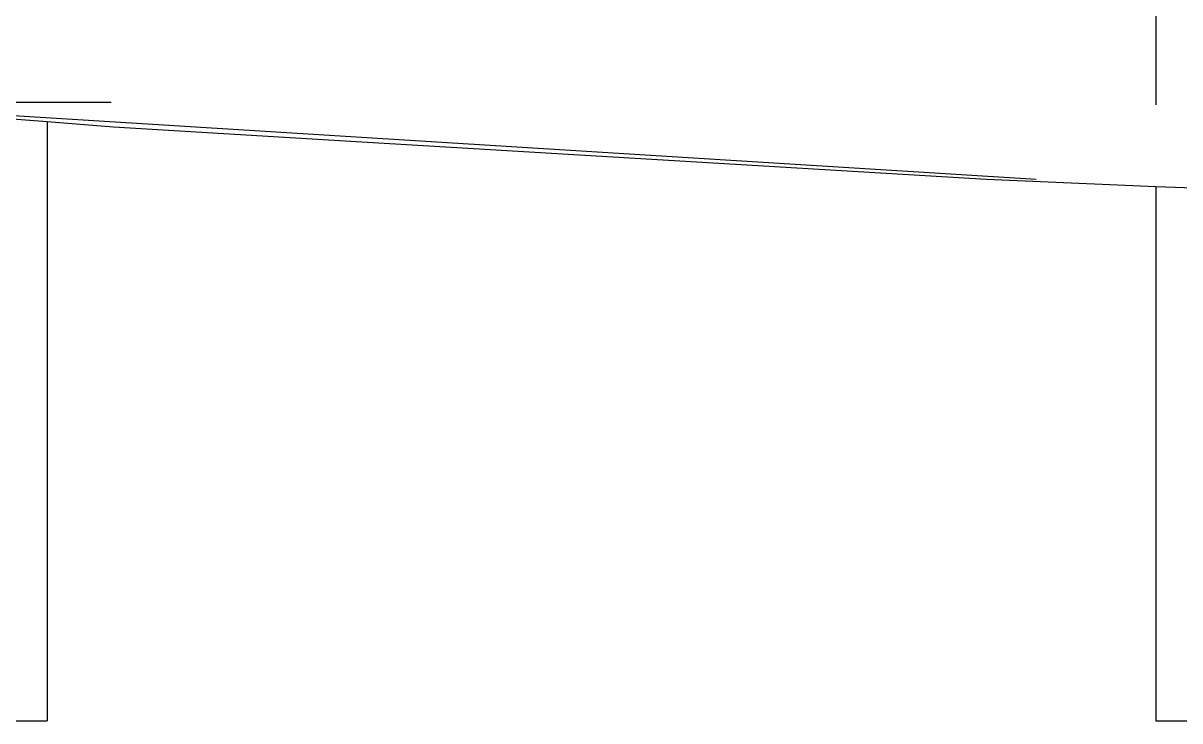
# Model space of a CAD drawing. Extents: x -92 to 92, y -11 to 21.
# Drawn here: x -47.21 to -32.21, y -3.48 to 5.57 of the extents above; entities that cross this region are included whole.
import ezdxf

# ---------------------------------------------------------------- set-up
doc = ezdxf.new("R2010")
doc.units = 0
doc.layers.get('0').update_dxf_attribs({"linetype": 'CONTINUOUS'})
doc.layers.add('SECTIONCUTEDGES', color=7, linetype='CONTINUOUS')

msp = doc.modelspace()

# ---------------------------------------------------------------- linework, layer by layer
for p, q in [((-32.525, 6.324), (-32.525, 5.542)), ((-32.525, 5.542), (-32.525, 5.358)), ((-32.525, 5.358), (-32.525, 4.994)), ((-32.525, 4.994), (-32.525, 4.542)), ((-50.117, 4.542), (-46.067, 4.542)), ((-50.117, 4.542), (-34.077, 3.542)), ((-32.525, 4.542), (-32.525, 4.508)), ((-46.899, 4.29), (-46.899, -3.482)), ((-32.525, 3.449), (-32.525, -3.482)), ((-47.519, -3.482), (-46.899, -3.482)), ((-32.525, -3.482), (-31.905, -3.482))]:
    msp.add_line(p, q)
at = {"layer": 'SECTIONCUTEDGES'}
for p, q in [((-47.519, 4.338), (-46.899, 4.29)), ((-46.899, 4.29), (-46.039, 4.222)), ((-46.039, 4.222), (-43.036, 4.04)), ((-43.036, 4.04), (-34.722, 3.542)), ((-34.722, 3.542), (-32.924, 3.464)), ((-32.924, 3.464), (-32.525, 3.449)), ((-32.525, 3.449), (-31.905, 3.426))]:
    msp.add_line(p, q, dxfattribs=at)

doc.saveas('drawing.dxf')
